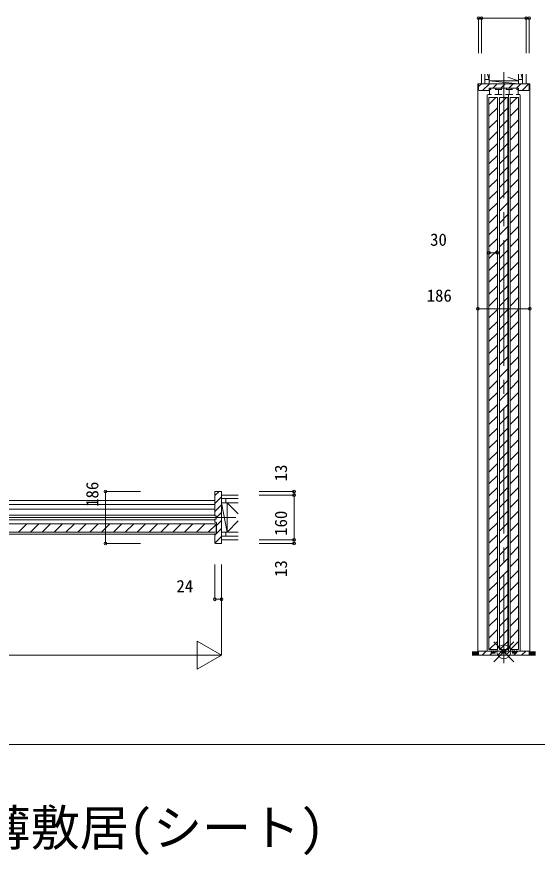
# Model space of a CAD drawing. Units: millimetres, scale not verified. Extents: x -14340 to 14341, y -10000 to 10000.
# Drawn here: x -354 to 1507, y -7148 to -4148 of the extents above; entities that cross this region are included whole.
import ezdxf
from ezdxf.enums import TextEntityAlignment as Align

# ---------------------------------------------------------------- set-up
doc = ezdxf.new("R2010")
doc.units = ezdxf.units.MM
doc.header["$LTSCALE"] = 50
doc.linetypes.add('CHAIN2', pattern=[12, 9, -1, 1, -1])
for name, color, linetype, lineweight in [('0-0_0', 7, 'Continuous', 9), ('0-2_YKK_ZWAK', 7, 'Continuous', 9), ('0-3_YKK_11', 4, 'Continuous', 18), ('0-4_YKK_12', 4, 'Continuous', 18), ('0-5_YKK_13', 1, 'Continuous', 18), ('0-6_YKK_D', 2, 'Continuous', 18)]:
    doc.layers.add(name, color=color, linetype=linetype, lineweight=lineweight)
doc.layers.add('0-1_USER1', color=7, linetype='Continuous')
doc.styles.add('ＭＳ ゴシック', font='')
doc.styles.get('ＭＳ ゴシック').set_extended_font_data('MS Gothic')

msp = doc.modelspace()

# ---------------------------------------------------------------- linework, layer by layer
at = {"layer": '0-0_0'}
msp.add_line((-14340.01, -6752.5), (14159.99, -6752.5), dxfattribs=at)
at = {"layer": '0-2_YKK_ZWAK', "linetype": 'CHAIN2'}
msp.add_line((1387.8, -4346.93), (1387.8, -6460.45), dxfattribs=at)
at = {"layer": '0-2_YKK_ZWAK'}
for p, q in [((1307.8, -4387.5), (1307.8, -4353.13)), ((1320.3, -4353.13), (1320.3, -4387.5)), ((1335.3, -4372.5), (1320.3, -4372.5)), ((1330.11, -4353.14), (1335.3, -4372.5)), ((1335.3, -4353.32), (1335.3, -4387.5)), ((1440.3, -4377.5), (1402.7, -4363.88)), ((1440.3, -4353.32), (1440.3, -4387.5)), ((1455.3, -4372.5), (1440.3, -4372.5)), ((1450.29, -4353.8), (1455.3, -4372.5)), ((1455.3, -4387.5), (1455.3, -4353.13)), ((1467.8, -4353.13), (1467.8, -4387.5)), ((437.77, -5859.5), (378.31, -5859.5)), ((378.31, -5872), (437.77, -5872)), ((393.31, -5872), (393.31, -5887)), ((437.77, -5887), (378.31, -5887)), ((398.31, -5992), (378.31, -5887)), ((398.31, -5887), (398.31, -5992)), ((438.31, -5927), (398.31, -5887)), ((-2067.35, -5939.5), (429.16, -5939.5)), ((438.31, -5952), (398.31, -5992)), ((437.77, -5992), (378.31, -5992)), ((393.31, -5992), (393.31, -6007)), ((437.77, -6007), (378.31, -6007)), ((378.31, -6019.5), (437.77, -6019.5)), ((1297.3, -6420.5), (1274.46, -6420.5)), ((1274.46, -6423.5), (1297.3, -6423.5)), ((1274.46, -6426.5), (1297.3, -6426.5)), ((1274.46, -6429.5), (1297.3, -6429.5)), ((1274.46, -6432.5), (1501.2, -6432.5)), ((1501.2, -6420.5), (1478.3, -6420.5)), ((1501.2, -6423.5), (1478.3, -6423.5)), ((1501.2, -6426.5), (1478.3, -6426.5)), ((1501.2, -6429.5), (1478.3, -6429.5))]:
    msp.add_line(p, q, dxfattribs=at)
msp.add_lwpolyline([(1440.3, -4377.5), (1335.3, -4377.5), (1440.3, -4387.5)], dxfattribs=at)
at = {"layer": '0-3_YKK_11'}
for p, q in [((1297.3, -4398.04), (1307.84, -4387.5)), ((1307.8, -4387.5), (1387.8, -4387.5)), ((1312.13, -4411.5), (1336.13, -4387.5)), ((1340.4, -4403.1), (1359.2, -4403.1)), ((1340.4, -4408.2), (1340.4, -4403.1)), ((1348.81, -4403.1), (1364.41, -4387.5)), ((1357.2, -4408.2), (1380.4, -4408.2)), ((1359.2, -4403.1), (1359.2, -4408.2)), ((1368.8, -4408.2), (1368.8, -4426.7)), ((1377.1, -4403.1), (1392.7, -4387.5)), ((1378.4, -4403.1), (1378.4, -4408.2)), ((1379.3, -4403.1), (1396.3, -4403.1)), ((1387.8, -4387.5), (1467.8, -4387.5)), ((1395.2, -4408.2), (1418.4, -4408.2)), ((1397.2, -4403.1), (1397.2, -4408.2)), ((1405.38, -4403.1), (1420.98, -4387.5)), ((1406.8, -4408.2), (1406.8, -4426.7)), ((1416.4, -4403.1), (1416.4, -4408.2)), ((1433.66, -4403.1), (1449.26, -4387.5)), ((1453.55, -4411.5), (1477.55, -4387.5)), ((1327, -4411.7), (1336.7, -4411.7)), ((1328.8, -4426.88), (1328.8, -6417.5)), ((1343.6, -4426.7), (1331, -4426.7)), ((1334.8, -4437.5), (1364.8, -4437.5)), ((1334.8, -6412.5), (1334.8, -4437.5)), ((1334.8, -4461.91), (1359.22, -4437.5)), ((1356, -4426.7), (1381.6, -4426.7)), ((1364.8, -6412.5), (1364.8, -4437.5)), ((1364.8, -6412.5), (1364.8, -4437.5)), ((1372.8, -4437.5), (1402.8, -4437.5)), ((1372.8, -6412.5), (1372.8, -4437.5)), ((1372.8, -4461.91), (1397.22, -4437.5)), ((1394, -4426.7), (1419.6, -4426.7)), ((1402.8, -6412.5), (1402.8, -4437.5)), ((1402.8, -6412.5), (1402.8, -4437.5)), ((1404.8, -4426.88), (1404.8, -6417.5)), ((1410.8, -4437.5), (1440.8, -4437.5)), ((1410.8, -6412.5), (1410.8, -4437.5)), ((1410.8, -4461.91), (1435.22, -4437.5)), ((1432, -4426.7), (1444.6, -4426.7)), ((1448.6, -4411.7), (1438.9, -4411.7)), ((1440.4, -4411), (1440.9, -4411.5)), ((1440.8, -6412.5), (1440.8, -4437.5)), ((1446.8, -4426.88), (1446.8, -6417.5)), ((1334.8, -4504.34), (1364.8, -4474.34)), ((1372.8, -4504.34), (1402.8, -4474.34)), ((1410.8, -4504.34), (1440.8, -4474.34)), ((1334.8, -4546.77), (1364.8, -4516.77)), ((1372.8, -4546.77), (1402.8, -4516.77)), ((1410.8, -4546.77), (1440.8, -4516.77)), ((1334.8, -4589.19), (1364.8, -4559.19)), ((1372.8, -4589.19), (1402.8, -4559.19)), ((1410.8, -4589.19), (1440.8, -4559.19)), ((1334.8, -4631.62), (1364.8, -4601.62)), ((1372.8, -4631.62), (1402.8, -4601.62)), ((1410.8, -4631.62), (1440.8, -4601.62)), ((1334.8, -4674.05), (1364.8, -4644.05)), ((1372.8, -4674.05), (1402.8, -4644.05)), ((1410.8, -4674.05), (1440.8, -4644.05)), ((1334.8, -4716.47), (1364.8, -4686.47)), ((1372.8, -4716.47), (1402.8, -4686.47)), ((1410.8, -4716.47), (1440.8, -4686.47)), ((1334.8, -4758.9), (1364.8, -4728.9)), ((1372.8, -4758.9), (1402.8, -4728.9)), ((1410.8, -4758.9), (1440.8, -4728.9)), ((1334.8, -4801.33), (1364.8, -4771.33)), ((1372.8, -4801.33), (1402.8, -4771.33)), ((1410.8, -4801.33), (1440.8, -4771.33)), ((1334.8, -4843.75), (1364.8, -4813.75)), ((1372.8, -4843.75), (1402.8, -4813.75)), ((1410.8, -4843.75), (1440.8, -4813.75)), ((1334.8, -4886.18), (1364.8, -4856.18)), ((1372.8, -4886.18), (1402.8, -4856.18)), ((1410.8, -4886.18), (1440.8, -4856.18)), ((1334.8, -4928.61), (1364.8, -4898.61)), ((1372.8, -4928.61), (1402.8, -4898.61)), ((1410.8, -4928.61), (1440.8, -4898.61)), ((1334.8, -4971.03), (1364.8, -4941.03)), ((1372.8, -4971.03), (1402.8, -4941.03)), ((1410.8, -4971.03), (1440.8, -4941.03)), ((1334.8, -5013.46), (1364.8, -4983.46)), ((1372.8, -5013.46), (1402.8, -4983.46)), ((1410.8, -5013.46), (1440.8, -4983.46)), ((1334.8, -5055.88), (1364.8, -5025.88)), ((1372.8, -5055.88), (1402.8, -5025.88)), ((1410.8, -5055.88), (1440.8, -5025.88)), ((1334.8, -5098.31), (1364.8, -5068.31)), ((1372.8, -5098.31), (1402.8, -5068.31)), ((1410.8, -5098.31), (1440.8, -5068.31)), ((1334.8, -5140.74), (1364.8, -5110.74)), ((1372.8, -5140.74), (1402.8, -5110.74)), ((1410.8, -5140.74), (1440.8, -5110.74)), ((1334.8, -5183.16), (1364.8, -5153.16)), ((1372.8, -5183.16), (1402.8, -5153.16)), ((1410.8, -5183.16), (1440.8, -5153.16)), ((1334.8, -5225.59), (1364.8, -5195.59)), ((1372.8, -5225.59), (1402.8, -5195.59)), ((1410.8, -5225.59), (1440.8, -5195.59)), ((1334.8, -5268.02), (1364.8, -5238.02)), ((1372.8, -5268.02), (1402.8, -5238.02)), ((1410.8, -5268.02), (1440.8, -5238.02)), ((1334.8, -5310.44), (1364.8, -5280.44)), ((1372.8, -5310.44), (1402.8, -5280.44)), ((1410.8, -5310.44), (1440.8, -5280.44)), ((1334.8, -5352.87), (1364.8, -5322.87)), ((1372.8, -5352.87), (1402.8, -5322.87)), ((1410.8, -5352.87), (1440.8, -5322.87)), ((1334.8, -5395.3), (1364.8, -5365.3)), ((1372.8, -5395.3), (1402.8, -5365.3)), ((1410.8, -5395.3), (1440.8, -5365.3)), ((1334.8, -5437.72), (1364.8, -5407.72)), ((1372.8, -5437.72), (1402.8, -5407.72)), ((1410.8, -5437.72), (1440.8, -5407.72)), ((1334.8, -5480.15), (1364.8, -5450.15)), ((1372.8, -5480.15), (1402.8, -5450.15)), ((1410.8, -5480.15), (1440.8, -5450.15)), ((1334.8, -5522.58), (1364.8, -5492.58)), ((1372.8, -5522.58), (1402.8, -5492.58)), ((1410.8, -5522.58), (1440.8, -5492.58)), ((1334.8, -5565), (1364.8, -5535)), ((1372.8, -5565), (1402.8, -5535)), ((1410.8, -5565), (1440.8, -5535)), ((1334.8, -5607.43), (1364.8, -5577.43)), ((1372.8, -5607.43), (1402.8, -5577.43)), ((1410.8, -5607.43), (1440.8, -5577.43)), ((1334.8, -5649.85), (1364.8, -5619.85)), ((1372.8, -5649.85), (1402.8, -5619.85)), ((1410.8, -5649.85), (1440.8, -5619.85)), ((1334.8, -5692.28), (1364.8, -5662.28)), ((1372.8, -5692.28), (1402.8, -5662.28)), ((1410.8, -5692.28), (1440.8, -5662.28)), ((1334.8, -5734.71), (1364.8, -5704.71)), ((1372.8, -5734.71), (1402.8, -5704.71)), ((1410.8, -5734.71), (1440.8, -5704.71)), ((1334.8, -5777.13), (1364.8, -5747.13)), ((1372.8, -5777.13), (1402.8, -5747.13)), ((1410.8, -5777.13), (1440.8, -5747.13)), ((1334.8, -5819.56), (1364.8, -5789.56)), ((1372.8, -5819.56), (1402.8, -5789.56)), ((1410.8, -5819.56), (1440.8, -5789.56)), ((1334.8, -5861.99), (1364.8, -5831.99)), ((1372.8, -5861.99), (1402.8, -5831.99)), ((1410.8, -5861.99), (1440.8, -5831.99)), ((1334.8, -5904.41), (1364.8, -5874.41)), ((1372.8, -5904.41), (1402.8, -5874.41)), ((1410.8, -5904.41), (1440.8, -5874.41)), ((1334.8, -5946.84), (1364.8, -5916.84)), ((1372.8, -5946.84), (1402.8, -5916.84)), ((1410.8, -5946.84), (1440.8, -5916.84)), ((1334.8, -5989.27), (1364.8, -5959.27)), ((1372.8, -5989.27), (1402.8, -5959.27)), ((1410.8, -5989.27), (1440.8, -5959.27)), ((1334.8, -6031.69), (1364.8, -6001.69)), ((1372.8, -6031.69), (1402.8, -6001.69)), ((1410.8, -6031.69), (1440.8, -6001.69)), ((1334.8, -6074.12), (1364.8, -6044.12)), ((1372.8, -6074.12), (1402.8, -6044.12)), ((1410.8, -6074.12), (1440.8, -6044.12)), ((1334.8, -6116.54), (1364.8, -6086.54)), ((1372.8, -6116.54), (1402.8, -6086.54)), ((1410.8, -6116.54), (1440.8, -6086.54)), ((1334.8, -6158.97), (1364.8, -6128.97)), ((1372.8, -6158.97), (1402.8, -6128.97)), ((1410.8, -6158.97), (1440.8, -6128.97)), ((1334.8, -6201.4), (1364.8, -6171.4)), ((1372.8, -6201.4), (1402.8, -6171.4)), ((1410.8, -6201.4), (1440.8, -6171.4)), ((1334.8, -6243.82), (1364.8, -6213.82)), ((1372.8, -6243.82), (1402.8, -6213.82)), ((1410.8, -6243.82), (1440.8, -6213.82)), ((1334.8, -6286.25), (1364.8, -6256.25)), ((1372.8, -6286.25), (1402.8, -6256.25)), ((1410.8, -6286.25), (1440.8, -6256.25)), ((1334.8, -6328.68), (1364.8, -6298.68)), ((1372.8, -6328.68), (1402.8, -6298.68)), ((1410.8, -6328.68), (1440.8, -6298.68)), ((1334.8, -6371.1), (1364.8, -6341.1)), ((1372.8, -6371.1), (1402.8, -6341.1)), ((1410.8, -6371.1), (1440.8, -6341.1)), ((1335.84, -6412.5), (1364.8, -6383.53)), ((1373.84, -6412.5), (1402.8, -6383.53)), ((1411.84, -6412.5), (1440.8, -6383.53)), ((1310, -6432.5), (1325, -6417.5)), ((1334.8, -6412.5), (1364.8, -6412.5)), ((1366.57, -6432.5), (1380.6, -6418.47)), ((1372.8, -6412.5), (1402.8, -6412.5)), ((1394.86, -6432.5), (1409.86, -6417.5)), ((1410.8, -6412.5), (1440.8, -6412.5)), ((1433, -6422.63), (1438.14, -6417.5)), ((1451.42, -6432.5), (1466.42, -6417.5)), ((1297.3, -6420.5), (1297.3, -6432.5)), ((1338.29, -6432.5), (1345.49, -6425.3)), ((1343.9, -6421.8), (1355.7, -6421.8)), ((1381.9, -6421.8), (1393.7, -6421.8)), ((1419.9, -6421.8), (1431.7, -6421.8)), ((1423.14, -6432.5), (1430.34, -6425.3)), ((1478.3, -6420.5), (1478.3, -6432.5))]:
    msp.add_line(p, q, dxfattribs=at)
for points in [[(1297.3, -4387.5), (1294.8, -4387.5), (1294.8, -6420.5)], [(1453.3, -4387.5), (1322.3, -4387.5), (1297.3, -4387.5), (1297.3, -4409.5)], [(1299.3, -4411.5), (1334.7, -4411.5), (1335.2, -4411), (1335.2, -4403.1), (1379.2, -4403.1), (1396.4, -4403.1), (1440.4, -4403.1), (1440.4, -4411), (1440.9, -4411.5), (1476.3, -4411.5)], [(1342.4, -4408.2), (1336.7, -4408.2), (1336.7, -4426.7)], [(1416.4, -4403.1), (1435.2, -4403.1), (1435.2, -4408.2)], [(1433.2, -4408.2), (1438.9, -4408.2), (1438.9, -4426.7)], [(1478.3, -4409.5), (1478.3, -4387.5), (1453.3, -4387.5)], [(1478.3, -4387.5), (1480.8, -4387.5), (1480.8, -6420.5)], [(1297.3, -6419.5), (1297.3, -6432.5), (1304.3, -6432.5)], [(1476.3, -6417.5), (1433.5, -6417.5), (1433, -6418), (1433, -6424.2), (1433, -6425.3), (1418.6, -6425.3), (1418.6, -6424.2), (1418.6, -6418), (1418.1, -6417.5), (1395.5, -6417.5), (1395, -6418), (1395, -6424.2), (1395, -6425.3), (1380.6, -6425.3), (1380.6, -6424.2), (1380.6, -6418), (1380.1, -6417.5), (1357.5, -6417.5), (1357, -6418), (1357, -6424.2), (1357, -6425.3), (1342.6, -6425.3), (1342.6, -6424.2), (1342.6, -6418), (1342.1, -6417.5), (1299.3, -6417.5)], [(1304.3, -6432.5), (1471.3, -6432.5), (1478.3, -6432.5), (1478.3, -6419.5)], [(1341.27, -6416.3), (1343.9, -6416.3), (1343.9, -6425.3)], [(1343.9, -6420.3), (1348.1, -6420.3), (1348.1, -6418.5)], [(1351.5, -6418.5), (1351.5, -6420.3), (1355.7, -6420.3)], [(1355.7, -6425.3), (1355.7, -6416.3), (1358.34, -6416.3)], [(1379.27, -6416.3), (1381.9, -6416.3), (1381.9, -6425.3)], [(1381.9, -6420.3), (1386.1, -6420.3), (1386.1, -6418.5)], [(1389.5, -6418.5), (1389.5, -6420.3), (1393.7, -6420.3)], [(1393.7, -6425.3), (1393.7, -6416.3), (1396.34, -6416.3)], [(1417.27, -6416.3), (1419.9, -6416.3), (1419.9, -6425.3)], [(1419.9, -6420.3), (1424.1, -6420.3), (1424.1, -6418.5)], [(1427.5, -6418.5), (1427.5, -6420.3), (1431.7, -6420.3)], [(1431.7, -6425.3), (1431.7, -6416.3), (1434.34, -6416.3)]]:
    msp.add_lwpolyline(points, dxfattribs=at)
for centre, radius, start, end in [((1299.3, -4409.5), 2, 180.00001, 269.99999), ((1476.3, -4409.5), 2, 270.00001, 359.99999), ((1299.3, -6419.5), 2, 90.00001, 179.99999), ((1349.8, -6418.5), 1.7, 359.99999, 180.00001), ((1387.8, -6418.5), 1.7, 359.99999, 180.00001), ((1425.8, -6418.5), 1.7, 359.99999, 180.00001), ((1476.3, -6419.5), 2, 0.00001, 89.99999)]:
    msp.add_arc(centre, radius, start, end, dxfattribs=at)
at = {"layer": '0-4_YKK_12'}
for p, q in [((354.31, -5861.56), (369.37, -5846.5)), ((-2030.69, -5879), (354.31, -5879)), ((354.31, -5889.85), (378.31, -5865.85)), ((-1221.19, -5893), (354.31, -5893)), ((354.31, -5910), (-1221.19, -5910)), ((354.31, -5918.13), (378.31, -5894.13)), ((-431.19, -5931), (354.31, -5931)), ((359.31, -5941.42), (378.31, -5922.42)), ((-451.89, -5962.5), (355.51, -5962.5)), ((354.31, -5948), (-431.19, -5948)), ((-347.68, -5992.5), (-317.68, -5962.5)), ((-305.26, -5992.5), (-275.26, -5962.5)), ((-262.83, -5992.5), (-232.83, -5962.5)), ((-220.41, -5992.5), (-190.41, -5962.5)), ((-177.98, -5992.5), (-147.98, -5962.5)), ((-135.55, -5992.5), (-105.55, -5962.5)), ((-93.13, -5992.5), (-63.13, -5962.5)), ((-50.7, -5992.5), (-20.7, -5962.5)), ((-8.27, -5992.5), (21.73, -5962.5)), ((34.15, -5992.5), (64.15, -5962.5)), ((76.58, -5992.5), (106.58, -5962.5)), ((119.01, -5992.5), (149.01, -5962.5)), ((161.43, -5992.5), (191.43, -5962.5)), ((203.86, -5992.5), (233.86, -5962.5)), ((246.28, -5992.5), (276.28, -5962.5)), ((288.71, -5992.5), (318.71, -5962.5)), ((331.14, -5992.5), (358.7, -5964.94)), ((354.31, -5946.42), (355.22, -5945.5)), ((355.31, -5956.5), (358.31, -5956.5)), ((358.81, -5965.8), (358.81, -5989.2)), ((360.31, -5968.7), (378.31, -5950.7)), ((360.31, -5958.5), (360.31, -5996.5)), ((-2030.69, -6000), (354.31, -6000)), ((-451.89, -5992.5), (355.51, -5992.5)), ((354.31, -6002.98), (358.87, -5998.42)), ((354.31, -5999.5), (354.31, -6030.5)), ((358.31, -5998.5), (355.31, -5998.5)), ((360.23, -5997.07), (378.31, -5978.98)), ((354.42, -6031.16), (378.31, -6007.27))]:
    msp.add_line(p, q, dxfattribs=at)
for points in [[(354.31, -5848.5), (354.31, -5933), (354.81, -5933.5), (359.31, -5933.5), (359.31, -5934.5), (359.31, -5944.5), (359.31, -5945.5), (354.81, -5945.5), (354.31, -5946), (354.31, -5955.5)], [(378.31, -6007.5), (378.31, -5871.5), (378.31, -5846.5), (356.31, -5846.5)], [(356.31, -6032.5), (378.31, -6032.5), (378.31, -6007.5)]]:
    msp.add_lwpolyline(points, dxfattribs=at)
for centre, radius, start, end in [((356.31, -5848.5), 2, 90.00001, 179.99999), ((355.31, -5955.5), 1, 180.00001, 269.99999), ((355.51, -5965.8), 3.3, 0, 90), ((358.31, -5958.5), 2, 0.00001, 89.99999), ((355.31, -5999.5), 1, 90.00001, 179.99999), ((355.51, -5989.2), 3.3, 270, 0), ((358.31, -5996.5), 2, 270.00001, 359.99999), ((356.31, -6030.5), 2, 180.00001, 269.99999)]:
    msp.add_arc(centre, radius, start, end, dxfattribs=at)
at = {"layer": '0-5_YKK_13'}
for p, q in [((1352.45, -6455.86), (1423.16, -6385.14)), ((1352.45, -6385.14), (1423.16, -6455.86))]:
    msp.add_line(p, q, dxfattribs=at)
msp.add_circle((1387.8, -6420.5), 25, dxfattribs=at)
at = {"layer": '0-6_YKK_D'}
for p, q in [((1297.3, -4153.13), (1297.3, -4278.13)), ((1307.8, -4153.13), (1297.3, -4153.13)), ((1307.8, -4153.13), (1307.8, -4278.13)), ((1307.8, -4153.13), (1467.8, -4153.13)), ((1467.8, -4153.13), (1467.8, -4278.13)), ((1467.8, -4153.13), (1478.3, -4153.13)), ((1478.3, -4153.13), (1478.3, -4278.13)), ((1334.8, -4992.78), (1364.8, -4992.78)), ((1294.8, -5192.78), (1480.8, -5192.78)), ((-36.8, -5846.5), (88.2, -5846.5)), ((-36.8, -5846.5), (-36.8, -6032.5)), ((512.77, -5846.5), (637.77, -5846.5)), ((637.77, -5859.5), (637.77, -5846.5)), ((512.77, -5859.5), (637.77, -5859.5)), ((637.77, -5859.5), (637.77, -6019.5)), ((512.77, -6019.5), (637.77, -6019.5)), ((637.77, -6019.5), (637.77, -6032.5)), ((-36.8, -6032.5), (88.2, -6032.5)), ((512.77, -6032.5), (637.77, -6032.5)), ((378.31, -6107.5), (378.31, -6432.5)), ((291.71, -6382.5), (291.71, -6482.5)), ((291.71, -6382.5), (378.31, -6432.5)), ((-2054.69, -6432.5), (378.31, -6432.5)), ((291.71, -6482.5), (378.31, -6432.5))]:
    msp.add_line(p, q, dxfattribs=at)
msp.add_lwpolyline([(354.31, -6107.5), (354.31, -6232.5), (378.31, -6232.5)], dxfattribs=at)
for centre in [(1297.3, -4153.13), (1307.8, -4153.13), (1467.8, -4153.13), (1478.3, -4153.13), (1334.8, -4992.78), (1364.8, -4992.78), (1294.8, -5192.78), (1480.8, -5192.78), (-36.8, -5846.5), (637.77, -5846.5), (637.77, -5859.5), (-36.8, -6032.5), (637.77, -6019.5), (637.77, -6032.5), (354.31, -6232.5), (378.31, -6232.5)]:
    msp.add_circle(centre, 5, dxfattribs=at)

# ---------------------------------------------------------------- texts
at = {"layer": '0-1_USER1', "style": 'ＭＳ ゴシック'}
msp.add_text('枠見込み148/ラウンドレール/薄敷居(シート)', height=128.3, dxfattribs=at).set_placement((-2840.01, -7152.5), align=Align.BOTTOM_LEFT)
at = {"layer": '0-6_YKK_D', "style": 'ＭＳ ゴシック'}
for s, p in [('30', (1124.38, -4980.78)), ('186', (1112.09, -5180.78)), ('24', (217.02, -6220.5))]:
    msp.add_text(s, height=43.99, dxfattribs=at).set_placement(p, align=Align.BOTTOM_LEFT)
for s, p in [('13', (625.77, -5810.1)), ('186', (-48.8, -5901.66)), ('160', (625.77, -6005.31)), ('13', (625.77, -6152.5))]:
    msp.add_text(s, height=43.99, rotation=90, dxfattribs=at).set_placement(p, align=Align.BOTTOM_LEFT)

doc.saveas('drawing.dxf')
